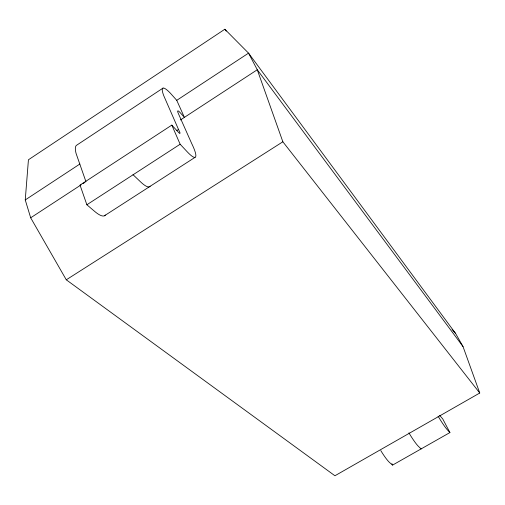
<?xml version="1.0" encoding="UTF-8"?>
<svg xmlns="http://www.w3.org/2000/svg" width="505" height="505" viewBox="0 0 505 505"><rect width="100%" height="100%" fill="white"/><g stroke="black" fill="none" stroke-linecap="round" stroke-linejoin="round"><path stroke-width="0.76" d="M25.25 199.93L28.431 159.776L224.839 29.239L248.542 53.139L455.649 333.534L463.022 346.581L479.75 393.016L334.929 475.76L66.281 279.802L30.679 217.8L25.25 199.93L79.885 164.011M163.008 88.11L76.949 145.023A35.356 8.781 55.8 0 0 76.122 153.577L85.945 181.655M105.343 215.035A32.913 8.667 55.7 0 1 94.631 211.374L86.866 204.765L80.024 185.089L171.814 125.114L180.14 144.234L187.039 151.607A33.469 5.587 56.9 0 0 191.666 143.464L178.366 113.562A8.964 1.408 56.9 0 1 180.115 112.59L184.394 117.368L176.756 100.331L248.542 53.139L257.272 69.759L282.857 141.785L479.75 393.016M30.679 217.8L81.109 184.849M83.079 183.561L85.042 182.28M180.443 119.95L257.272 69.759L463.022 346.581M176.535 130.719L178.511 129.431L163.772 95.742A35.918 5.65 56.9 0 1 170.299 93.109L176.756 100.331M86.866 204.765L180.14 144.234M104.383 215.799L195.069 157.333M66.281 279.802L282.857 141.785M380.783 450.574A19.651 3.125 60.2 0 0 389.885 462.788L392.587 465.092L449.923 432.564L442.727 418.904L439.659 415.4M133.004 174.673L140.44 181.75A33.191 7.152 56.3 0 0 150.124 186.162M421.145 448.945L418.569 446.496A19.745 2.563 59.9 0 1 408.924 432.867M449.923 432.564L447.55 430.033A19.846 1.988 59.6 0 1 438.081 416.202M171.814 125.114L179.004 132.865A4.962 0.827 56.9 0 0 179.654 131.906L178.511 129.431M452.044 329.424L455.649 333.534M224.839 29.239L226.227 31.102M391.924 463.716L392.587 465.092"/></g></svg>
